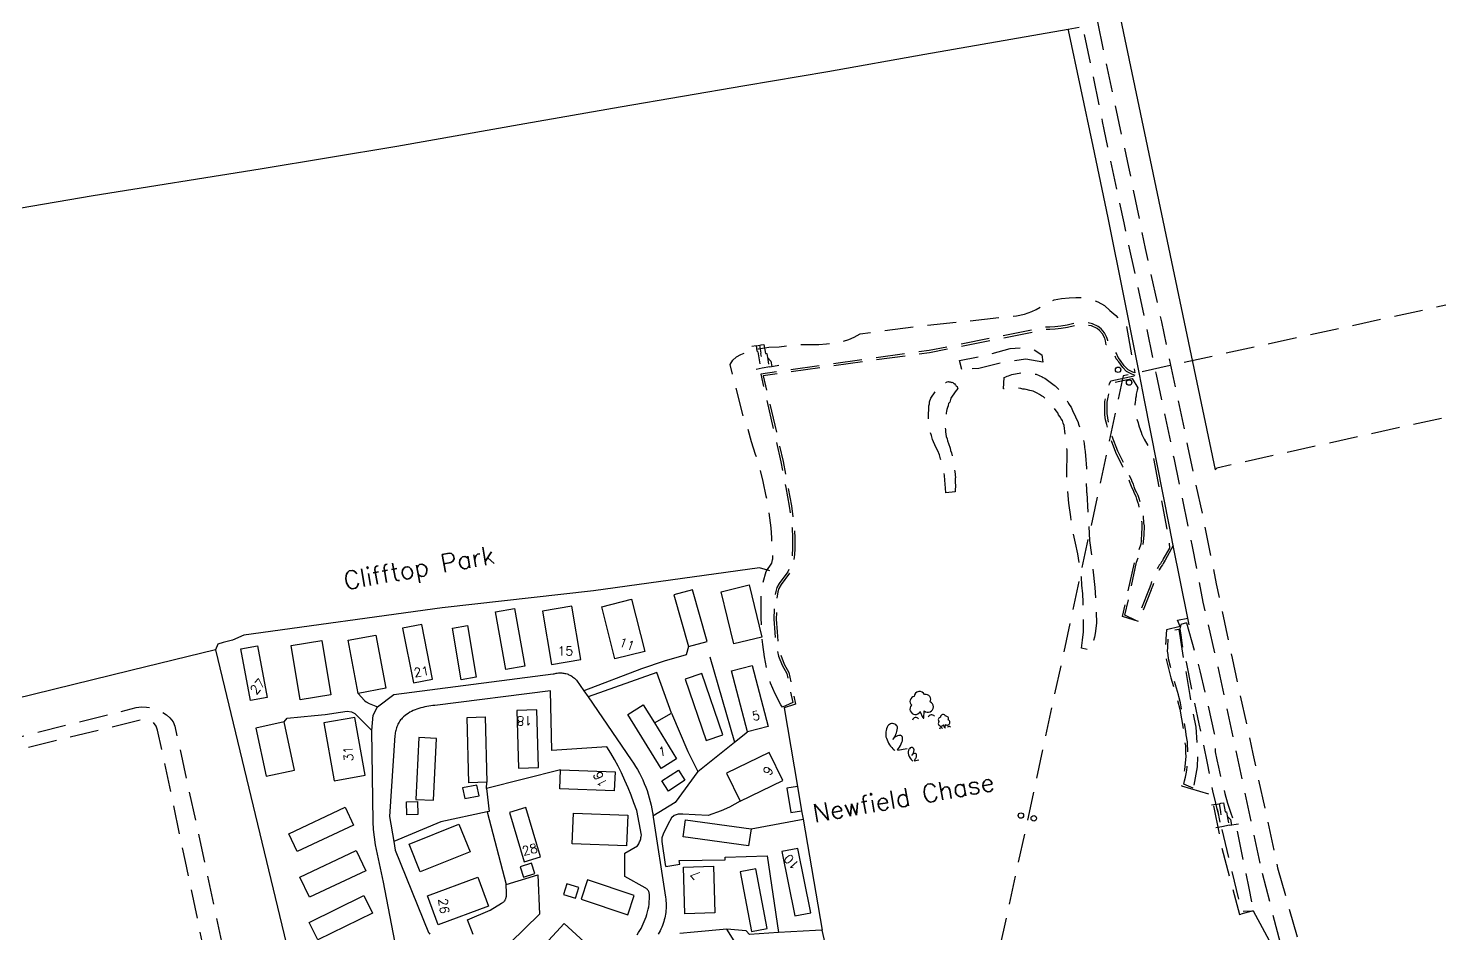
# Model space of a CAD drawing. Extents: x 441020 to 630336, y 432046 to 448236.
# Drawn here: x 629571.4 to 629883.6, y 447638.6 to 447838.8 of the extents above; entities that cross this region are included whole.
import ezdxf

# ---------------------------------------------------------------- set-up
doc = ezdxf.new("R2010")
doc.units = 0
doc.linetypes.add('HIDDEN', pattern=[9.525, 6.35, -3.175])
doc.layers.get('0').update_dxf_attribs({"color": 222, "linetype": 'CONTINUOUS'})
for name, color, linetype in [('BOTT', 8, 'HIDDEN'), ('BUILDOUT', 8, 'CONTINUOUS'), ('BUILDTXT', 8, 'CONTINUOUS'), ('CLIFFS', 8, 'CONTINUOUS'), ('GENLINE', 8, 'CONTINUOUS'), ('GENPECK', 8, 'HIDDEN'), ('NCONS', 8, 'CONTINUOUS'), ('OVER', 8, 'HIDDEN'), ('POINT', 8, 'CONTINUOUS'), ('ROAD', 7, 'CONTINUOUS'), ('SCRUBS', 8, 'CONTINUOUS'), ('TOPCLF', 8, 'HIDDEN'), ('TOPSLO', 8, 'HIDDEN'), ('VEG', 8, 'CONTINUOUS'), ('VEGSUP', 8, 'HIDDEN')]:
    doc.layers.add(name, color=color, linetype=linetype)
doc.styles.get("Standard").update_dxf_attribs({"font": 'simplex'})

# ---------------------------------------------------------------- blocks, each defined once
blk = doc.blocks.new('CIRCLE')
blk.add_circle((0, 0), 0.299)
blk = doc.blocks.new('CLIFFS')
for p, q in [((-0.98, 1.74), (-0.51, 1.74)), ((-0.51, 1.74), (-0.51, 1.7)), ((-0.51, 1.7), (-0.04, 1.7)), ((-0.51, 1.7), (-0.51, 1.15)), ((-0.13, 1.7), (-0.13, 0.83)), ((-0.04, 1.7), (0.06, 1.72)), ((0.06, 1.72), (0.36, 1.72)), ((0.36, 1.72), (0.36, 0.71)), ((-0.51, 1.15), (-0.43, 1.03)), ((-0.43, 1.03), (-0.43, -0.31)), ((-0.13, 0.83), (-0.17, 0.76)), ((-0.17, 0.76), (-0.17, 0.45)), ((0.36, 0.71), (0.5, 0.67)), ((0.5, 0.67), (0.5, 0)), ((0.5, 0.21), (0.79, -0.23)), ((0.5, 0), (0.5, -0.54)), ((-0.29, -0.85), (-0.95, -0.85)), ((0.59, -0.85), (-0.29, -0.85)), ((0.59, -0.85), (1.6, -0.85)), ((0.79, -0.23), (0.79, -0.85))]:
    blk.add_line(p, q)
blk = doc.blocks.new('NCONIFS')
for p, q in [((-0.76, 0.59), (-0.96, 1.36)), ((-0.76, 0.59), (-0.7, 0.59)), ((-0.7, 0.59), (-0.5, 1.37)), ((1.42, -0.9), (1.32, -0.52)), ((1.42, -0.9), (1.44, -0.9)), ((1.44, -0.9), (1.55, -0.51))]:
    blk.add_line(p, q)
for centre, radius, start, end in [((-1.33, 2.57), 0.554, 87.4459, 219.29), ((-0.73, 2.99), 0.597, 13.2294, 166.7706), ((-0.12, 2.57), 0.554, 321.4177, 92.5541), ((-1.43, 1.73), 0.597, 124.3207, 321.5044), ((-0.02, 1.73), 0.597, 217.0661, 56.5951), ((-1.62, 0.4), 0.402, 28.8429, 151.1571), ((0.16, 0.4), 0.402, 28.8429, 151.1571), ((1.13, 0.09), 0.277, 87.4459, 219.29), ((1.43, 0.3), 0.299, 13.2294, 166.7706), ((1.73, 0.09), 0.277, 321.4177, 92.5541), ((1.08, -0.33), 0.299, 124.3207, 321.5044), ((0.98, -1), 0.201, 28.8429, 151.1571), ((1.78, -0.33), 0.299, 217.0661, 56.5951), ((1.87, -1), 0.201, 28.8429, 151.1571)]:
    blk.add_arc(centre, radius, start, end)
blk = doc.blocks.new('SCRUBS')
for p, q in [((-1.11, 1.69), (-0.82, 1.91)), ((-0.79, 0.46), (0.29, 0.46)), ((0.65, -0.41), (0.8, -0.3)), ((0.81, -1.03), (1.35, -1.03))]:
    blk.add_line(p, q)
for centre, radius, start, end in [((-0.13, 2.18), 1.66, 138.7006, 187.5175), ((-0.96, 2.91), 0.551, 87.9772, 138.7006), ((-0.97, 2.79), 0.669, 44.4698, 87.9772), ((-0.81, 2.95), 0.444, 344.4336, 44.4698), ((1.05, 2.33), 2.85, 187.5175, 219.4648), ((-2.6, 3.45), 2.31, 310.2992, 344.4336), ((-0.41, 1.3), 0.734, 75.3553, 124.3656), ((-1.12, 1.75), 1.1, 321.2698, 0.2267), ((-0.29, 1.75), 0.271, 0.2267, 75.3553), ((-1.35, 0.36), 0.258, 22.4906, 39.4648), ((-7.01, 6.47), 8.65, 315.9751, 321.2698), ((1.14, -0.17), 0.828, 138.7006, 187.5175), ((0.73, 0.2), 0.275, 87.9772, 138.7006), ((-0.09, 0.47), 1.15, 310.2992, 344.4336), ((0.72, 0.14), 0.335, 44.4698, 87.9772), ((0.8, 0.22), 0.222, 344.4336, 44.4698), ((1.74, -0.09), 1.43, 187.5175, 219.4648), ((0.53, -1.08), 0.129, 22.4906, 39.4648), ((1, -0.6), 0.367, 75.3553, 124.3656), ((-2.3, 1.98), 4.33, 315.9751, 321.2698), ((0.65, -0.38), 0.549, 321.2698, 0.2267), ((1.06, -0.38), 0.135, 0.2267, 75.3553)]:
    blk.add_arc(centre, radius, start, end)

msp = doc.modelspace()

# ---------------------------------------------------------------- linework, layer by layer
at = {"layer": 'BOTT', "flags": 128}
for points in [[(629816.17, 447762.61), (629815.74, 447762.74), (629814.73, 447763.27), (629813.87, 447764.13), (629813.05, 447765.31), (629812.52, 447766.02), (629812.16, 447766.88), (629811.42, 447767.66), (629810.65, 447768.54), (629810.37, 447768.99), (629810.23, 447769.78), (629810, 447770.45), (629809.52, 447771.48), (629808.75, 447772.36), (629808.06, 447772.85), (629806.83, 447773.44), (629805.56, 447773.73), (629804.43, 447773.83), (629802.75, 447773.53), (629801.2, 447773.16), (629799.82, 447772.91), (629798.52, 447772.78), (629797.42, 447772.69), (629796.3, 447772.69), (629795.51, 447772.55), (629794.74, 447772.31), (629770.71, 447767.54), (629758.9, 447765.95), (629733.44, 447762.35), (629736.6, 447748.59), (629737.91, 447742.93), (629739.02, 447737.23), (629739.75, 447733.1), (629740.27, 447729.03), (629740.39, 447728.34), (629740.48, 447726.12), (629740.51, 447723.69), (629740.42, 447722.45), (629740.19, 447720.89), (629739.83, 447719.5), (629739.48, 447718.63), (629737.5, 447716.04), (629737.05, 447715.15), (629736.79, 447714.29), (629736.47, 447712.71), (629736.45, 447711.08), (629736.37, 447708.12), (629736.58, 447705.21), (629736.76, 447703.01), (629737.13, 447700.95), (629737.41, 447699.98), (629738.17, 447697.98), (629739.2, 447696.13), (629740.56, 447689.67), (629738.3, 447688.66)], [(629814.35, 447772.85), (629816.17, 447762.61)], [(629777.95, 447763.34), (629777.39, 447765.37), (629783.18, 447766.5), (629788.61, 447767.98), (629792.03, 447768.18), (629793.94, 447767.7), (629795.66, 447766.59), (629795.84, 447764.99)], [(629776.46, 447736.26), (629774.36, 447736.09), (629774.29, 447737.1), (629774.23, 447738), (629774.17, 447738.9), (629774.09, 447739.91), (629773.6, 447742.66), (629773.23, 447743.61), (629772.97, 447744.48), (629772.62, 447745.33), (629772.17, 447746.17), (629771.46, 447747.87), (629771.2, 447748.74), (629770.93, 447749.7), (629770.65, 447751.28), (629770.57, 447752.89), (629770.54, 447753.6), (629770.6, 447754.42), (629770.61, 447754.93), (629770.64, 447755.34), (629770.77, 447755.77), (629770.8, 447756.18), (629771.05, 447757.04), (629772.26, 447758.78), (629772.44, 447758.91), (629772.7, 447759.16), (629772.87, 447759.39), (629772.96, 447759.41), (629773.23, 447759.66), (629773.39, 447759.89), (629773.67, 447760.04), (629773.84, 447760.17), (629774.1, 447760.42), (629774.4, 447760.48), (629774.68, 447760.63), (629774.97, 447760.68), (629775.09, 447760.6), (629775.38, 447760.65), (629775.62, 447760.49), (629775.72, 447760.51), (629775.93, 447760.44), (629776.16, 447760.28), (629776.28, 447760.2), (629776.38, 447760.22), (629776.41, 447760.02), (629776.53, 447759.94), (629776.64, 447759.86), (629776.66, 447759.76), (629776.89, 447759.6), (629776.94, 447759.3), (629777.08, 447759.12)], [(629787.14, 447759.08), (629787.31, 447761.55), (629787.69, 447761.72), (629787.97, 447761.87), (629788.26, 447761.92), (629789.01, 447762.26), (629791.38, 447762.68), (629791.79, 447762.65), (629792.2, 447762.62), (629792.49, 447762.67), (629792.81, 447762.63), (629793.02, 447762.56), (629793.65, 447762.47), (629794.08, 447762.34), (629794.39, 447762.3), (629795.71, 447761.72), (629795.94, 447761.56), (629796.27, 447761.41), (629797.78, 447760.36), (629798.03, 447760.1), (629798.38, 447759.86), (629798.61, 447759.7), (629798.86, 447759.44), (629798.99, 447759.26), (629799.36, 447758.91), (629799.62, 447758.56), (629799.99, 447758.21), (629800.26, 447757.86), (629800.54, 447757.4), (629801.07, 447756.68), (629801.36, 447756.22), (629801.53, 447755.85), (629801.81, 447755.39), (629802.08, 447755.03), (629802.25, 447754.65), (629802.58, 447753.9), (629802.9, 447753.25), (629803.24, 447752.49), (629803.56, 447751.84), (629803.8, 447751.07), (629804.13, 447750.32), (629804.27, 447749.53), (629804.61, 447748.78), (629804.77, 447747.89), (629805.02, 447747.02), (629805.08, 447746.12), (629805.24, 447745.23), (629805.32, 447744.23), (629805.36, 447743.42), (629805.43, 447742.42), (629805.48, 447741.62), (629805.45, 447740.6), (629805.4, 447739.78), (629805.47, 447738.77), (629805.42, 447737.95), (629805.49, 447736.95), (629805.53, 447736.14), (629805.55, 447736.04), (629806.2, 447725.5), (629806.85, 447720.13), (629807.33, 447715.13), (629807.65, 447709.91), (629807.71, 447707.28), (629807.41, 447704.99), (629807.25, 447704.15), (629807.08, 447703.41), (629806.91, 447702.67), (629806.65, 447701.81), (629806.46, 447701.17), (629804.43, 447701.72)], [(629816.57, 447707.73), (629814.01, 447709.01), (629816.6, 447720.74), (629818.03, 447724.65), (629818.13, 447725.28), (629818.28, 447726.73), (629818.25, 447727.43), (629818.34, 447728.06), (629818.32, 447728.76), (629818.2, 447729.45), (629818.15, 447730.87), (629817.8, 447732.84), (629817.14, 447734.85), (629816.92, 447735.52), (629816.61, 447736.08), (629816.3, 447736.73), (629816.07, 447737.41), (629815.87, 447737.98), (629815.55, 447738.63), (629815.52, 447738.83), (629814.02, 447742.12), (629812.44, 447745.29), (629811.16, 447748.52), (629811.05, 447749.11), (629810.76, 447750.17), (629810.47, 447751.24), (629810.05, 447753.6), (629810.06, 447754.11), (629810.07, 447754.62), (629810.11, 447756.15), (629810.33, 447757.21), (629810.37, 447757.52), (629810.59, 447758.57), (629810.72, 447759), (629810.83, 447759.53), (629811.05, 447759.98), (629811.28, 447760.42), (629815.58, 447761.39)], [(629827.6, 447707.36), (629826.36, 447706.93), (629826.12, 447705.98), (629826.37, 447704.6), (629826.67, 447702.32), (629826.99, 447700.55), (629827.53, 447698.61), (629830.36, 447684.99), (629832.21, 447676.28), (629833.39, 447670.2), (629839.75, 447643.5), (629842.37, 447643.66)], [(629829.12, 447670.76), (629827.04, 447671.61), (629827.22, 447672.35), (629827.37, 447673.19), (629827.55, 447673.93), (629827.7, 447674.77), (629827.78, 447675.5), (629827.83, 447676.32), (629827.92, 447676.95), (629827.98, 447677.77), (629827.9, 447679.38), (629827.86, 447680.18), (629827.82, 447680.99), (629827.54, 447682.56), (629827.5, 447683.37), (629826.87, 447686.91), (629826.52, 447688.28), (629826.28, 447689.65), (629825.93, 447691.01), (629825.86, 447691.41), (629824.66, 447695.36), (629823.64, 447699.34), (629823.57, 447700.34), (629823.45, 447701.03), (629823.5, 447701.86), (629823.48, 447702.56), (629823.55, 447703.29), (629823.56, 447703.8), (629823.68, 447705.44), (629825.93, 447705.94)], [(629545.81, 447676.22), (629595.31, 447688.57), (629596.49, 447688.78), (629597.63, 447688.67), (629598.78, 447688.47), (629599.85, 447688.15), (629600.96, 447687.64), (629601.99, 447687.01), (629602.72, 447686.33), (629603.48, 447685.45), (629603.86, 447684.5), (629609.83, 447657.12), (629615.18, 447632.17), (629615.32, 447630.77), (629615.04, 447629.51), (629614.41, 447628.48), (629613.55, 447627.62), (629612.57, 447626.83), (629611.46, 447626.23), (629610.31, 447625.82), (629575.69, 447617.75), (629519.12, 447604.56), (629517.71, 447604.51), (629516.44, 447604.79), (629515.18, 447605.58), (629514.27, 447606.74), (629513.68, 447607.75), (629513.27, 447608.9), (629507.17, 447634.12), (629501.31, 447659.69), (629501.15, 447661.19), (629501.38, 447662.75), (629501.7, 447663.82), (629502.15, 447664.72), (629502.7, 447665.63), (629503.48, 447666.37), (629504.49, 447666.96), (629506.62, 447667.54), (629545.81, 447676.22)]]:
    msp.add_lwpolyline(points, dxfattribs=at)
at = {"layer": 'BUILDOUT', "flags": 128}
for points in [[(629714.22, 447713.49), (629717.44, 447702.07), (629721.57, 447703.23), (629718.35, 447714.65), (629714.22, 447713.49)], [(629730.91, 447715.73), (629733.73, 447704.17), (629727.51, 447702.65), (629724.68, 447714.2), (629730.91, 447715.73)], [(629678.97, 447710.53), (629681.24, 447697.73), (629677.06, 447696.98), (629674.79, 447709.78), (629678.97, 447710.53)], [(629685.15, 447709.88), (629687.15, 447698.09), (629693.65, 447699.19), (629691.66, 447710.98), (629685.15, 447709.88)], [(629704.88, 447712.56), (629707.8, 447701.02), (629701.2, 447699.34), (629698.28, 447710.89), (629704.88, 447712.56)], [(629648.32, 447704.62), (629650.5, 447692.85), (629644.4, 447691.71), (629642.21, 447703.48), (629648.32, 447704.62)], [(629654.24, 447706.14), (629656.62, 447694.06), (629660.86, 447694.89), (629658.48, 447706.97), (629654.24, 447706.14)], [(629668.6, 447706.7), (629670.48, 447695.28), (629667.17, 447694.73), (629665.28, 447706.16), (629668.6, 447706.7)], [(629622.14, 447702.25), (629624.26, 447690.82), (629620.6, 447690.13), (629618.48, 447701.57), (629622.14, 447702.25)], [(629629.61, 447702.29), (629636.38, 447703.4), (629638.34, 447691.37), (629631.57, 447690.27), (629629.61, 447702.29)], [(629716.76, 447694.88), (629721.36, 447681.31), (629725.05, 447682.56), (629720.45, 447696.13), (629716.76, 447694.88)], [(629731.53, 447697.9), (629735.09, 447684.41), (629730.52, 447683.21), (629726.96, 447696.69), (629731.53, 447697.9)], [(629707.45, 447689.2), (629709.93, 447685.19), (629714.84, 447677.26), (629711.41, 447675.14), (629704.03, 447687.08), (629707.45, 447689.2)], [(629636.82, 447685.18), (629639.09, 447672.39), (629645.97, 447673.61), (629643.7, 447686.4), (629636.82, 447685.18)], [(629672.49, 447686.51), (629672.85, 447672.06), (629668.87, 447671.96), (629668.5, 447686.42), (629672.49, 447686.51)], [(629679.49, 447687.97), (629679.86, 447675.21), (629684.31, 447675.34), (629683.95, 447688.1), (629679.49, 447687.97)], [(629621.78, 447684.06), (629624.07, 447673.4), (629630.33, 447674.74), (629628.04, 447685.41), (629621.78, 447684.06)], [(629657.85, 447681.94), (629657.17, 447668.29), (629661.07, 447668.1), (629661.76, 447681.74), (629657.85, 447681.94)], [(629728.92, 447667.85), (629738.36, 447672.43), (629735.35, 447678.64), (629725.91, 447674.06), (629728.92, 447667.85)], [(629689.16, 447674.85), (629701.22, 447674.39), (629701.06, 447670.15), (629689, 447670.62), (629689.16, 447674.85)], [(629711.56, 447672.35), (629715.23, 447674.75), (629716.68, 447672.53), (629713.02, 447670.13), (629711.56, 447672.35)], [(629629.04, 447660.68), (629641.51, 447666.53), (629643.35, 447662.58), (629630.9, 447656.73), (629629.04, 447660.68)], [(629677.9, 447665.4), (629681.1, 447654.48), (629684.72, 447655.54), (629681.52, 447666.47), (629677.9, 447665.4)], [(629703.78, 447658.02), (629691.77, 447658.45), (629692.01, 447665.21), (629704.03, 447664.77), (629703.78, 447658.02)], [(629716.83, 447663.79), (629731.3, 447661.76), (629730.77, 447657.98), (629716.3, 447660), (629716.83, 447663.79)], [(629655.66, 447658.39), (629666.7, 447662.82), (629669.16, 447656.69), (629658.11, 447652.26), (629655.66, 447658.39)], [(629738.14, 447656.74), (629741.02, 447642.5), (629744.51, 447643.21), (629741.63, 447657.45), (629738.14, 447656.74)], [(629631.51, 447651.1), (629644, 447657), (629646.12, 447652.51), (629633.63, 447646.62), (629631.51, 447651.1)], [(629723.03, 447653.51), (629723.32, 447643.18), (629716.63, 447643), (629716.35, 447653.32), (629723.03, 447653.51)], [(629728.88, 447652.28), (629731.4, 447639.05), (629734.89, 447639.72), (629732.37, 447652.94), (629728.88, 447652.28)], [(629659.73, 447646.92), (629670.85, 447651.06), (629673.23, 447644.67), (629662.11, 447640.52), (629659.73, 447646.92)], [(629695.12, 447650.47), (629693.7, 447646.24), (629704.06, 447642.77), (629705.48, 447646.99), (629695.12, 447650.47)], [(629633.58, 447641.09), (629645.7, 447646.99), (629647.59, 447643.12), (629635.47, 447637.21), (629633.58, 447641.09)], [(629689.94, 447640.81), (629698.74, 447632.79), (629694.52, 447628.15), (629685.71, 447636.16), (629689.94, 447640.81)]]:
    msp.add_lwpolyline(points, dxfattribs=at)
at = {"layer": 'GENLINE', "flags": 128}
for points in [[(629735.14, 448201.91), (629736.61, 448194.76), (629741.28, 448173.04), (629745.96, 448153.56), (629750.02, 448136.4), (629755.24, 448113.26), (629759.64, 448093.63), (629763.56, 448077.26), (629765.56, 448067.15), (629833.99, 447741.19)], [(629494.76, 447786.4), (629532.41, 447792.88), (629558.56, 447797.21), (629585.77, 447801.84), (629622.71, 447807.69), (629652.99, 447812.76), (629681.25, 447817.78), (629702.34, 447821.42), (629729.94, 447826.12), (629748.27, 447829.27), (629769.74, 447833.08), (629801.46, 447838.61)], [(629801.46, 447838.61), (629803.86, 447839.03)], [(629828.2, 447706.85), (629827.94, 447708.33), (629824.68, 447724.41), (629823.83, 447728.63), (629818.35, 447756.6), (629817.24, 447762.29), (629815.26, 447772.3), (629813.82, 447779.26), (629810.28, 447796.91), (629806.96, 447812.77), (629801.5, 447838.41), (629801.46, 447838.61)], [(629735.48, 447718.83), (629733.16, 447719.5), (629696.48, 447714.41), (629662.97, 447710.67), (629619.15, 447704.62), (629616.6, 447703.48), (629614.55, 447702.94), (629613.36, 447702.57), (629612.85, 447701.33), (629594.16, 447696.79), (629542.76, 447684.21), (629496.48, 447673.16), (629467.15, 447666.22), (629439.3, 447659.45), (629438.06, 447659.02), (629436.79, 447658.7), (629435.83, 447658.43), (629434.76, 447658.14)], [(629612.85, 447701.33), (629629.01, 447634.32), (629629.7, 447629.87), (629620.27, 447627.49), (629622.37, 447617.4)], [(629717.44, 447702.07), (629716.97, 447700.22), (629712.12, 447698.81), (629707.07, 447697.13), (629694.35, 447692.32)], [(629722.22, 447699.82), (629727.67, 447680.93)], [(629713.74, 447687.35), (629710.47, 447696.32), (629695.26, 447690.98)], [(629644.4, 447691.71), (629645.84, 447690.15), (629646.15, 447689.89), (629646.82, 447689.51), (629648.69, 447688.76)], [(629628.04, 447685.41), (629628.72, 447686.24), (629634.74, 447686.81), (629637.09, 447687.04), (629640.52, 447687.58), (629641.95, 447687.78), (629642.97, 447687.64), (629643.69, 447687.27), (629647.46, 447683.54)], [(629709.93, 447685.19), (629713.74, 447687.35), (629717.32, 447678.89), (629719.54, 447674.43), (629727.67, 447680.93), (629730.52, 447683.21)], [(629738.63, 447688.52), (629741.59, 447671.16), (629742.5, 447665.76), (629742.83, 447663.89), (629747.01, 447639.35)], [(629689.16, 447674.85), (629672.83, 447670.68), (629673.4, 447665.61), (629672.91, 447665.53), (629677.12, 447649.48)], [(629719.54, 447674.43), (629714.49, 447667.57), (629709.62, 447664.59)], [(629670.66, 447671.45), (629667.51, 447670.8), (629668, 447668.45), (629671.15, 447669.1), (629670.66, 447671.45)], [(629672.83, 447670.68), (629672.85, 447672.06)], [(629741.59, 447671.16), (629739.25, 447670.79), (629740.1, 447665.38), (629742.5, 447665.76)], [(629655.13, 447667.76), (629657.57, 447667.81), (629657.63, 447664.93), (629655.19, 447664.87), (629655.13, 447667.76)], [(629728.92, 447667.85), (629726.53, 447666.58), (629724.67, 447665.78), (629721.85, 447664.73), (629718.98, 447664.85), (629716.2, 447664.98), (629715.19, 447665.04), (629714.32, 447664.72), (629713.74, 447664.23), (629712.91, 447662.75), (629711.88, 447660.61), (629711.61, 447659.78), (629711.58, 447658.99), (629712.33, 447653.88), (629712.49, 447653.43), (629715.56, 447653.97), (629715.42, 447654.74), (629725.59, 447654.9), (629725.56, 447655.51), (629734.89, 447655.76), (629737.4, 447638.82)], [(629672.91, 447665.53), (629662.69, 447663.32), (629652.28, 447658.98)], [(629731.3, 447661.76), (629742.83, 447663.89)], [(629682.73, 447654.2), (629680.24, 447653.4), (629680.97, 447651.07), (629683.47, 447651.86), (629682.73, 447654.2)], [(629690.54, 447649.58), (629689.84, 447647.27), (629692.49, 447646.45), (629693.19, 447648.77), (629690.54, 447649.58)], [(629748.88, 447631.33), (629747.01, 447639.35), (629745.55, 447639.3), (629737.4, 447638.82), (629730.94, 447638.43), (629730.23, 447639.22), (629725.97, 447639.55), (629718.75, 447638.91), (629715.59, 447638.62)]]:
    msp.add_lwpolyline(points, dxfattribs=at)
at = {"layer": 'GENPECK', "flags": 128}
for points in [[(629717.23, 448236.41), (629717.96, 448236.34), (629718.58, 448236.24), (629719.32, 448236.07), (629720.2, 448235.72), (629721.24, 448234.99), (629722.44, 448233.98), (629723.28, 448233.22), (629724.3, 448232.08), (629724.95, 448231.28), (629725.8, 448229.91), (629726.54, 448228.01), (629727.33, 448225.3), (629728.24, 448221.3), (629728.7, 448218.13), (629729.3, 448214.79), (629732.11, 448204.11), (629732.93, 448199.49), (629733.2, 448196.79), (629733.59, 448194.02), (629733.87, 448191.32), (629733.89, 448191.23), (629735, 448182.08), (629735.83, 448176.84), (629736.35, 448173.89), (629737.31, 448169.08), (629737.87, 448165.93), (629739.63, 448158.32), (629739.77, 448157.53), (629743.11, 448140.97), (629747.3, 448123.12), (629748.01, 448119.69), (629754.08, 448092.33), (629759.26, 448067.15), (629764.08, 448043.43), (629769.54, 448018.4), (629776.06, 447987.97), (629781.97, 447960.99), (629787.48, 447934.54), (629793.49, 447906.97), (629797.78, 447886.81), (629802.97, 447863.86), (629806.4, 447847.41), (629811.45, 447823.52), (629814.8, 447808.07), (629818.49, 447790.14), (629822.08, 447773.92), (629827.88, 447746.41), (629829.18, 447740.24), (629831.39, 447730.07), (629834.2, 447715.94), (629837.73, 447699.51), (629842.3, 447678.38), (629847.06, 447656.68), (629847.79, 447653.15)], [(629735.27, 448163.4), (629738.06, 448151.14), (629741.39, 448136.39), (629744.52, 448122.73), (629747.26, 448110.72), (629751.09, 448092.61), (629754.39, 448076.85), (629757.23, 448063.74), (629757.8, 448061.1), (629762.4, 448039.78), (629765.51, 448025.1), (629770.61, 447999.8), (629774.41, 447981.28), (629774.99, 447978.54), (629777.71, 447966.12), (629781.31, 447948.68), (629784.26, 447935.49), (629788.71, 447914.45), (629793.59, 447890.94), (629797.28, 447873.62), (629800.53, 447858.15), (629803.11, 447845.91), (629804.58, 447839.37), (629806.84, 447828.9), (629809, 447818.21), (629809.36, 447816.45), (629813.73, 447795.79), (629817, 447780.84), (629820.91, 447762.23), (629824.79, 447743.83), (629828.82, 447724.54), (629831.27, 447711.87), (629834.37, 447698.4), (629838.99, 447676.98), (629842.14, 447662.1), (629844.35, 447651.93)], [(629987.01, 447771.71), (629968.86, 447768.69), (629928.85, 447761.79), (629913.13, 447758.8), (629888.57, 447753.53), (629866.87, 447748.76), (629834.33, 447741.56), (629833.99, 447741.19)], [(629844.35, 447651.93), (629849.8, 447630.96), (629850.4, 447628.73), (629850.69, 447627.67), (629853.16, 447622.92)], [(629847.79, 447653.15), (629856.11, 447623.45)]]:
    msp.add_lwpolyline(points, dxfattribs=at)
at = {"layer": 'OVER', "flags": 128}
msp.add_lwpolyline([(629982.24, 447798.59), (629944.95, 447790.65), (629813.65, 447761.96), (629792.58, 447664.37), (629780.79, 447610.08)], dxfattribs=at)
at = {"layer": 'ROAD', "flags": 128}
for points in [[(629652.87, 447635.04), (629650.04, 447649.98), (629648.27, 447658.26), (629648, 447659.92), (629647.82, 447661.62), (629647.7, 447663.32), (629647.46, 447683.54), (629647.72, 447686.92), (629648.69, 447688.76), (629652.27, 447691.46), (629687.51, 447696.01), (629687.73, 447696.07), (629687.97, 447696.13), (629688.21, 447696.18), (629688.45, 447696.21), (629688.69, 447696.24), (629688.94, 447696.25), (629689.18, 447696.25), (629689.43, 447696.24), (629689.67, 447696.22), (629689.91, 447696.19), (629690.15, 447696.14), (629690.38, 447696.09), (629690.62, 447696.02), (629690.83, 447695.95), (629691.04, 447695.86), (629691.25, 447695.76), (629691.46, 447695.65), (629691.66, 447695.52), (629691.85, 447695.4), (629692.04, 447695.26), (629692.23, 447695.11), (629692.4, 447694.95), (629692.57, 447694.79), (629692.72, 447694.62), (629694.35, 447692.32), (629695.26, 447690.98), (629704.8, 447677), (629705.29, 447676.3), (629705.75, 447675.58), (629706.2, 447674.86), (629706.61, 447674.11), (629707, 447673.34), (629707.36, 447672.58), (629707.7, 447671.79), (629708.02, 447671), (629708.3, 447670.21), (629708.56, 447669.43), (629708.8, 447668.63), (629709.01, 447667.82), (629709.2, 447667.01), (629709.38, 447666.2), (629709.52, 447665.38), (629709.55, 447665.15), (629709.66, 447664.33), (629712.4, 447646.63), (629712.45, 447646.22), (629712.49, 447645.8), (629712.51, 447645.39), (629712.53, 447644.96), (629712.52, 447644.55), (629712.5, 447644.13), (629712.48, 447643.71), (629712.43, 447643.29), (629712.38, 447642.88), (629712.31, 447642.47), (629712.22, 447642.06), (629712.13, 447641.64), (629712.02, 447641.25), (629711.89, 447640.83), (629711.74, 447640.42), (629711.57, 447640), (629711.39, 447639.6), (629711.18, 447639.21), (629710.97, 447638.83), (629710.73, 447638.45)], [(629706.11, 447638.31), (629706.41, 447638.81), (629706.69, 447639.29), (629706.97, 447639.76), (629707.22, 447640.25), (629707.47, 447640.75), (629707.69, 447641.26), (629707.9, 447641.78), (629708.1, 447642.29), (629708.27, 447642.84), (629708.44, 447643.4), (629708.57, 447643.97), (629708.68, 447644.54), (629708.76, 447645.13), (629708.81, 447645.71), (629708.85, 447646.28), (629708.85, 447646.87), (629708.85, 447646.99), (629708.85, 447647.11), (629708.85, 447647.22), (629708.84, 447647.34), (629708.81, 447647.46), (629708.78, 447647.58), (629708.75, 447647.7), (629708.71, 447647.8), (629708.67, 447647.92), (629708.62, 447648.02), (629708.55, 447648.13), (629708.49, 447648.23), (629708.41, 447648.32), (629708.32, 447648.42), (629708.21, 447648.5), (629708.12, 447648.58), (629708.01, 447648.64), (629707.9, 447648.69), (629703.39, 447651.19), (629703.37, 447656.4), (629706.21, 447658.01), (629706.34, 447658.22), (629706.46, 447658.43), (629706.57, 447658.64), (629706.67, 447658.86), (629706.76, 447659.09), (629706.84, 447659.33), (629706.91, 447659.58), (629706.96, 447659.83), (629707.01, 447660.08), (629707.05, 447660.34), (629706.03, 447665.84), (629705.42, 447667.53), (629704.79, 447669.19), (629704.11, 447670.85), (629703.41, 447672.49), (629702.66, 447674.12), (629701.92, 447675.61), (629701.12, 447677.07), (629700.28, 447678.51), (629699.39, 447679.91), (629687.25, 447679.1), (629686.95, 447692.27), (629661.38, 447689.04), (629660.92, 447689.01), (629660.48, 447688.96), (629660.02, 447688.9), (629659.58, 447688.81), (629659.13, 447688.72), (629658.69, 447688.62), (629658.26, 447688.49), (629657.81, 447688.36), (629657.38, 447688.22), (629656.99, 447688.08), (629656.6, 447687.92), (629656.21, 447687.74), (629655.83, 447687.54), (629655.48, 447687.31), (629655.12, 447687.08), (629654.78, 447686.81), (629654.47, 447686.55), (629654.16, 447686.26), (629653.98, 447686.05), (629653.8, 447685.84), (629653.64, 447685.62), (629653.48, 447685.39), (629653.35, 447685.14), (629653.22, 447684.89), (629653.1, 447684.63), (629653, 447684.36), (629652.9, 447684.09), (629652.82, 447683.82), (629652.73, 447683.55), (629652.67, 447683.27), (629652.62, 447683), (629652.57, 447682.71), (629652.54, 447682.43), (629651.37, 447664.52), (629652.28, 447658.98), (629652.59, 447657.02), (629660, 447638.87), (629660.12, 447638.68), (629660.25, 447638.48)], [(629669.87, 447638.43), (629668.62, 447641.65), (629673.64, 447643.78), (629676.13, 447645.33), (629676.26, 447645.38), (629676.39, 447645.45), (629676.5, 447645.54), (629676.61, 447645.63), (629676.71, 447645.73), (629676.81, 447645.83), (629676.89, 447645.95), (629676.95, 447646.07), (629677.01, 447646.19), (629677.05, 447646.32), (629677.1, 447646.44), (629677.14, 447646.57), (629677.17, 447646.71), (629677.2, 447646.84), (629677.22, 447646.97), (629677.24, 447647.11), (629677.25, 447647.24), (629677.25, 447647.38), (629677.25, 447647.52), (629677.24, 447647.64), (629677.12, 447649.48), (629684.18, 447651.58), (629684.51, 447642.93), (629671.48, 447630.11)], [(629717.58, 447606.85), (629727.98, 447617.06), (629735.3, 447622.04), (629735.38, 447622.15), (629735.45, 447622.24), (629735.52, 447622.34), (629735.59, 447622.46), (629735.64, 447622.57), (629735.69, 447622.68), (629735.74, 447622.8), (629735.78, 447622.92), (629735.81, 447623.05), (629735.83, 447623.16), (629735.85, 447623.29), (629735.84, 447623.42), (629735.84, 447623.54), (629735.82, 447623.67), (629735.79, 447623.79), (629735.75, 447623.92), (629735.7, 447624.03), (629735.64, 447624.14), (629725.97, 447639.55)]]:
    msp.add_lwpolyline(points, dxfattribs=at)
at = {"layer": 'TOPCLF', "flags": 128}
for points in [[(629738.3, 447688.66), (629737.9, 447689.2), (629736.65, 447691.62), (629735.63, 447693.98), (629735.41, 447694.65), (629734.75, 447697.17), (629734.28, 447699.83), (629733.91, 447702.51), (629733.62, 447705.3), (629733.57, 447708.44), (629733.5, 447714.52), (629734.69, 447718.69), (629735.89, 447720.53), (629736.06, 447721.27), (629736.13, 447721.49), (629736.11, 447722.7), (629736, 447723.9), (629735.91, 447726.12), (629735.73, 447728.32), (629735.31, 447731.8), (629734.68, 447735.35), (629734.01, 447738.58), (629733.25, 447741.69), (629732.33, 447744.58), (629731.43, 447747.36), (629730.65, 447750.07), (629729.7, 447752.54), (629726.66, 447764.49), (629727.31, 447765.42), (629728.01, 447766.05), (629728.09, 447766.17), (629729.02, 447766.64), (629730.17, 447767.05), (629731.42, 447767.47), (629732.56, 447767.88), (629732.96, 447767.95), (629735.24, 447768.25), (629737.56, 447768.36), (629740.13, 447768.71), (629742.94, 447768.91), (629744.57, 447768.89), (629746.3, 447768.89), (629748.01, 447768.99), (629749.6, 447769.18), (629751.27, 447769.47), (629752.91, 447769.97), (629754.14, 447770.49), (629755.43, 447771.23), (629768.53, 447772.94), (629790.06, 447775.24), (629791.83, 447775.56), (629793.45, 447776.15), (629794.39, 447776.62), (629795.4, 447777.2), (629796.87, 447778.07), (629798.38, 447778.75), (629799.95, 447779.03), (629801.64, 447779.23), (629803.15, 447779.29), (629804.78, 447779.28), (629806.36, 447778.95), (629808, 447778.32), (629809.47, 447777.47), (629810.68, 447776.36), (629811.99, 447775.27), (629813.36, 447773.89), (629814.35, 447772.85)], [(629827.6, 447707.36), (629830.61, 447696.72), (629833.78, 447682.86), (629833.84, 447680.84), (629833.99, 447678.83), (629834.3, 447677.06), (629834.7, 447675.41), (629835.32, 447672.47), (629836.14, 447669.57), (629836.72, 447667.44), (629837.42, 447665.23), (629837.99, 447663.7), (629838.7, 447662), (629841.38, 447648.66), (629842.37, 447643.66)]]:
    msp.add_lwpolyline(points, dxfattribs=at)
at = {"layer": 'TOPSLO', "flags": 128}
for points in [[(629795.84, 447764.99), (629792.07, 447765.64), (629786.93, 447764.83), (629781.67, 447763.59), (629777.95, 447763.34)], [(629815.58, 447761.39), (629816.86, 447759.28), (629816.75, 447758.75), (629816.5, 447757.9), (629816.47, 447757.48), (629816.36, 447756.96), (629816.33, 447756.55), (629816.3, 447756.13), (629816.19, 447755.61), (629816.26, 447755.21), (629816.25, 447754.7), (629816.23, 447754.29), (629816.54, 447752.52), (629816.91, 447751.57), (629816.98, 447751.18), (629817.17, 447750.7), (629817.34, 447750.32), (629817.42, 447749.83), (629817.59, 447749.46), (629817.78, 447748.98), (629817.93, 447748.7), (629818.27, 447747.95), (629820.23, 447744.34), (629823.67, 447726.06), (629823.86, 447723.86), (629822.46, 447721.48), (629822.33, 447721.05), (629822.07, 447720.8), (629821.84, 447720.35), (629821.58, 447720.1), (629821.36, 447719.66), (629821.2, 447719.42), (629820.97, 447718.98), (629820.73, 447718.63), (629820.75, 447718.53), (629820.31, 447717.54), (629819.96, 447716.67), (629819.71, 447715.81), (629819.37, 447714.83), (629816.57, 447707.73)], [(629777.08, 447759.12), (629776.74, 447758.76), (629776.49, 447758.41), (629775.52, 447757.02), (629775.27, 447756.16), (629775.02, 447755.81), (629774.9, 447755.38), (629774.92, 447755.29), (629774.77, 447754.96), (629774.64, 447754.53), (629774.52, 447754.1), (629774.49, 447753.69), (629774.36, 447753.26), (629774.3, 447752.44), (629774.28, 447752.02), (629774.26, 447751.51), (629774.21, 447750.69), (629774.31, 447750.1), (629774.3, 447749.59), (629774.49, 447748.51), (629774.68, 447748.03), (629774.77, 447747.54), (629774.97, 447746.97), (629775.36, 447745.92), (629775.45, 447745.43), (629775.63, 447744.95), (629776.37, 447740.82), (629776.51, 447739.42), (629776.43, 447739.31), (629776.49, 447738.4), (629776.53, 447737.6), (629776.49, 447736.68), (629776.46, 447736.26)], [(629804.43, 447701.72), (629804.63, 447703.48), (629804.81, 447705.34), (629804.88, 447707.18), (629804.85, 447709.11), (629804.83, 447710.93), (629804.75, 447711.93), (629804.73, 447713.76), (629804.5, 447715.65), (629804.38, 447717.45), (629804.28, 447718.05), (629803.97, 447720.33), (629803.57, 447722.59), (629803.05, 447724.94), (629802.55, 447727.18), (629802.15, 447729.45), (629802.02, 447730.75), (629801.58, 447733.82), (629801.33, 447736.92), (629801.14, 447739.73), (629801.22, 447745.54), (629800.56, 447751), (629800.37, 447751.48), (629800.17, 447752.05), (629799.9, 447752.41), (629799.6, 447752.97), (629799.33, 447753.32), (629799.15, 447753.8), (629798.77, 447754.24), (629798.2, 447755.15), (629797.83, 447755.5), (629797.47, 447755.84), (629797.18, 447756.29), (629796.72, 447756.62), (629796.35, 447756.96), (629795.99, 447757.3), (629795.54, 447757.53), (629795.08, 447757.85), (629794.63, 447758.08), (629793.74, 447758.53), (629793.31, 447758.65), (629793, 447758.7), (629792.14, 447758.95), (629791.83, 447759), (629791.42, 447759.03), (629790.99, 447759.16), (629790.16, 447759.21), (629789.87, 447759.16), (629789.34, 447759.27), (629788.85, 447759.18), (629787.83, 447759.2), (629787.14, 447759.08)], [(629825.93, 447705.94), (629826.6, 447701.59), (629828.33, 447691.24), (629829.67, 447684.26), (629830.08, 447678.55), (629830.01, 447675.49), (629829.12, 447670.76)], [(629549.58, 447674.45), (629508.77, 447665.18), (629507.62, 447664.77), (629506.51, 447664.17), (629505.69, 447663.62), (629505.03, 447662.79), (629504.97, 447661.97), (629505.23, 447661.1), (629510.9, 447636), (629517.03, 447610.07), (629517.25, 447609.4), (629517.75, 447608.88), (629518.06, 447608.84), (629518.39, 447608.69), (629519.11, 447608.62), (629519.82, 447608.64), (629560.67, 447618.23), (629610.02, 447629.73), (629610.56, 447630.13), (629610.93, 447630.91), (629611.04, 447631.44), (629610.95, 447631.93), (629606.23, 447654.55), (629600.05, 447683.62), (629599.7, 447684.47), (629599.14, 447685.29), (629598.78, 447685.63), (629598.22, 447685.93), (629597.2, 447685.96), (629596.21, 447685.78), (629549.58, 447674.45)]]:
    msp.add_lwpolyline(points, dxfattribs=at)
at = {"layer": 'VEG', "flags": 128}
for points in [[(629842.37, 447643.66), (629839.66, 447642.87)], [(629842.37, 447643.66), (629850.4, 447628.73)]]:
    msp.add_lwpolyline(points, dxfattribs=at)
at = {"layer": 'VEGSUP', "flags": 128}
for points in [[(629816.28, 447762.02), (629815.52, 447762.29), (629814.39, 447762.9), (629813.53, 447763.77), (629812.69, 447765.04), (629812.06, 447765.74), (629811.71, 447766.59), (629811.07, 447767.29), (629810.29, 447768.27), (629809.89, 447768.81), (629809.73, 447769.69), (629809.53, 447770.27), (629809.06, 447771.2), (629808.41, 447772), (629807.83, 447772.4), (629806.61, 447773), (629805.45, 447773.2), (629804.42, 447773.32), (629802.84, 447773.04), (629801.28, 447772.66), (629799.91, 447772.42), (629798.61, 447772.29), (629797.41, 447772.18), (629796.39, 447772.2), (629795.6, 447772.06), (629794.83, 447771.82), (629770.8, 447767.05), (629758.99, 447765.46), (629734.02, 447761.94), (629737.09, 447748.67), (629738.4, 447743.01), (629739.51, 447737.32), (629740.24, 447733.19), (629740.76, 447729.11), (629740.89, 447728.43), (629740.99, 447726.11), (629741.02, 447723.68), (629740.93, 447722.44), (629740.72, 447720.78), (629740.36, 447719.39), (629739.92, 447718.4), (629737.95, 447715.82), (629737.49, 447714.92), (629737.22, 447714.17), (629736.99, 447712.6), (629736.96, 447711.07), (629736.88, 447708.11), (629737.07, 447705.3), (629737.26, 447703.1), (629737.62, 447701.03), (629737.88, 447700.16), (629738.64, 447698.17), (629739.68, 447696.32), (629741.12, 447689.36), (629738.63, 447688.52)], [(629817, 447707.61), (629813.45, 447708.71), (629816.17, 447720.87), (629817.61, 447724.78), (629817.7, 447725.4), (629817.69, 447726.01), (629817.77, 447726.74), (629817.76, 447727.34), (629817.83, 447728.07), (629817.81, 447728.78), (629817.8, 447729.38), (629817.68, 447730.07), (629817.66, 447730.78), (629817.43, 447732.06), (629817.21, 447732.73), (629817.09, 447733.42), (629816.88, 447733.99), (629816.66, 447734.67), (629816.46, 447735.24), (629816.14, 447735.89), (629815.92, 447736.57), (629815.62, 447737.12), (629815.28, 447737.87), (629815.08, 447738.45), (629815.04, 447738.64), (629813.56, 447741.83), (629811.98, 447745.01), (629810.78, 447748.35), (629810.56, 447749.02), (629810.29, 447749.99), (629809.98, 447751.15), (629809.69, 447752.22), (629809.59, 447753.32), (629809.54, 447753.61), (629809.55, 447754.12), (629809.56, 447754.63), (629809.57, 447755.14), (629809.57, 447755.75), (629809.58, 447756.26), (629809.8, 447757.31), (629809.84, 447757.63), (629810.06, 447758.68), (629810.29, 447759.13), (629810.4, 447759.66), (629810.61, 447760.2), (629810.89, 447760.86), (629816.28, 447762.02), (629817.24, 447762.29)], [(629824.68, 447724.41), (629822.92, 447721.15), (629822.43, 447720.46), (629822.29, 447720.13), (629822.05, 447719.78), (629821.8, 447719.43), (629821.56, 447719.08), (629821.42, 447718.75), (629821.17, 447718.4), (629821.19, 447718.31), (629820.74, 447717.41), (629820.49, 447716.56), (629820.15, 447715.58), (629819.8, 447714.71), (629819.82, 447714.61), (629817, 447707.61)], [(629826.23, 447706.51), (629825.67, 447707.93), (629827.94, 447708.33)], [(629826.23, 447706.51), (629823.21, 447705.77), (629823.05, 447703.81), (629823.04, 447703.3), (629822.97, 447702.57), (629822.99, 447701.87), (629823.03, 447701.06), (629823.08, 447700.26), (629823.15, 447699.26), (629824.18, 447695.17), (629825.37, 447691.32), (629825.44, 447690.93), (629826.13, 447688.21), (629827.14, 447682.49), (629827.23, 447680.88), (629827.37, 447680.1), (629827.41, 447679.29), (629827.43, 447678.58), (629827.47, 447677.78), (629827.25, 447675.61), (629827.19, 447674.78), (629827.02, 447674.04), (629826.94, 447673.32), (629826.79, 447672.48), (629826.49, 447671.31), (629833.13, 447669.34), (629835.43, 447657.56), (629839.37, 447642.82), (629839.66, 447642.87)]]:
    msp.add_lwpolyline(points, dxfattribs=at)

# ---------------------------------------------------------------- block references
at = {"layer": 'CLIFFS', "xscale": 2, "yscale": 2, "rotation": 10.06643687963294}
for p in [(629734.02, 447765.39), (629835.71, 447664.01)]:
    msp.add_blockref('CLIFFS', p, dxfattribs=at)
at = {"layer": 'NCONS', "xscale": 2, "yscale": 2, "rotation": 10.06643687963294}
msp.add_blockref('NCONIFS', (629771.08, 447685.34), dxfattribs=at)
at = {"layer": 'POINT', "xscale": 2, "yscale": 2, "rotation": 10.06643687963294}
for p in [(629812.5, 447763.28), (629814.93, 447760.46), (629791, 447664.7), (629793.85, 447664.09)]:
    msp.add_blockref('CIRCLE', p, dxfattribs=at)
at = {"layer": 'SCRUBS', "xscale": 2, "yscale": 2, "rotation": 10.06643687963294}
msp.add_blockref('SCRUBS', (629765.43, 447678.56), dxfattribs=at)

# ---------------------------------------------------------------- texts
at = {"layer": 'BUILDTXT'}
for s, height, rotation, p in [('Clifftop Park', 4, 10.0664, (629641.6, 447714.59)), ('15', 2, 0.7664, (629688.55, 447700.07)), ('11', 2, 340.0664, (629701.9, 447702.26)), ('27', 2, 50.0664, (629621.86, 447691.31)), ('21', 2, 10.0664, (629656.91, 447695.25)), ('18', 2, 181.7664, (629682.85, 447686.72)), ('5', 2, 10.0664, (629731.71, 447685.67)), ('31', 2, 94.0664, (629643.35, 447676.76)), ('1', 2, 10.0664, (629710.98, 447677.74)), ('16', 2, 116.9664, (629699.6, 447671.64)), ('9', 2, 58.5664, (629735.5, 447673.37)), ('Newfield Chase', 4, 10.0664, (629745.37, 447663.14)), ('28', 2, 14.6664, (629680.96, 447655.79)), ('10', 2, 132.8664, (629742.13, 447653.87)), ('7', 2, 132.8664, (629720.39, 447651.65)), ('26', 2, 278.2664, (629662.13, 447646.25))]:
    msp.add_text(s, height=height, rotation=rotation, dxfattribs=at).set_placement(p)

doc.saveas('drawing.dxf')
